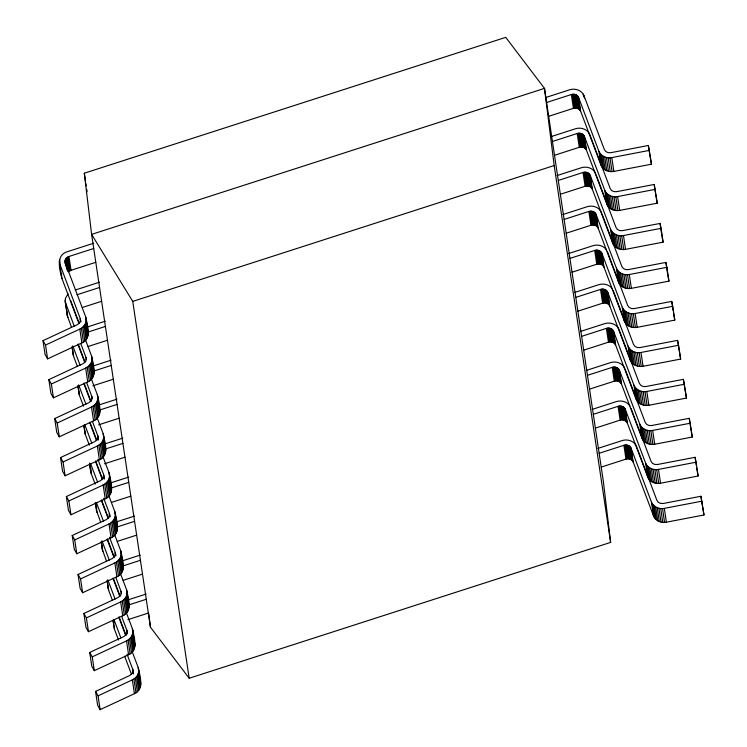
<?xml version="1.0" encoding="UTF-8"?>
<svg xmlns="http://www.w3.org/2000/svg" width="747" height="747" viewBox="0 0 747 747"><rect width="100%" height="100%" fill="white"/><g stroke="black" fill="none" stroke-linecap="round" stroke-linejoin="round"><path stroke-width="1.12" d="M86.073 318.287C87.502 325.981 91.797 338.718 81.881 342.91L47.603 358.868L45.53 345.058L79.817 329.1C84.402 327.121 87.539 321.621 85.644 316.756L65.306 262.944C64.251 260.217 66.315 257.239 68.967 256.482L93.72 248.499M91.909 357.262C93.338 364.956 97.633 377.693 87.716 381.885L53.439 397.843L51.375 384.033L85.653 368.075C90.238 366.095 93.384 360.596 91.479 355.731L85.382 339.586M97.745 396.246C99.174 403.931 103.469 416.667 93.552 420.86L59.274 436.818L57.211 423.007L91.489 407.05C96.074 405.07 99.22 399.58 97.325 394.705L91.218 378.561M97.054 417.536L103.161 433.68C104.655 441.738 109.809 455.268 99.398 459.835L65.12 475.792L62.599 471.376L60.526 457.566L94.804 441.608L97.362 439.32L97.932 436.201L92.432 421.439M65.12 475.792L63.047 461.982L97.325 446.024C101.387 444.204 104.421 439.759 103.581 435.221M109.417 474.196C110.845 481.88 115.141 494.626 105.234 498.809L70.956 514.767L68.883 500.957L103.161 484.999C107.745 483.02 110.892 477.529 108.997 472.655L102.899 456.51M115.262 513.17C116.681 520.855 120.986 533.601 111.07 537.784L76.792 553.742L74.719 539.932L108.997 523.974C113.581 521.994 116.728 516.504 114.833 511.63L108.735 495.494M121.098 552.145C122.527 559.839 126.822 572.576 116.906 576.759L82.628 592.726L80.555 578.916L114.842 562.949C119.427 560.978 122.564 555.479 120.669 550.614L114.571 534.469M126.934 591.12C128.363 598.814 132.658 611.55 122.741 615.743L88.463 631.701L86.4 617.89L120.678 601.933C125.263 599.953 128.409 594.453 126.504 589.588L120.407 573.444M132.77 630.094C134.199 637.789 138.494 650.525 128.577 654.717L94.299 670.675L92.236 656.865L126.514 640.907C131.099 638.928 134.245 633.428 132.34 628.563L126.243 612.419M132.079 651.393L138.186 667.538C139.68 675.587 144.834 689.117 134.423 693.692L100.145 709.65L97.624 705.233L95.551 691.423L129.829 675.465L132.387 673.178L132.751 669.293L127.055 654.223M100.145 709.65L98.072 695.84L132.35 679.882C136.412 678.061 139.446 673.607 138.606 669.069M79.023 323.703L61.945 278.5C59.741 270.134 55.437 255.259 67.183 251.767L93.58 243.261M61.618 273.327L61.487 276.81M71.441 327.167L67.333 315.794L65.26 301.984L65.391 298.492L68.07 293.758M67.463 312.302L67.333 315.794M90.807 468.201L91.134 473.383L95.196 484.149M96.643 507.185L96.512 510.668L100.63 522.041M102.488 546.16L102.358 549.643L106.466 561.025M95.793 262.309L71.03 270.293L68.556 271.796L66.483 257.986M47.603 358.868L45.081 354.442L43.018 340.632L77.296 324.674L79.369 323.087L80.424 320.865L80.209 318.502L59.424 263M53.439 397.843L50.917 393.426L48.854 379.616L83.132 363.649L85.69 361.371L86.26 358.252L80.76 343.489M59.274 436.818L56.763 432.401L54.69 418.591L88.968 402.633L91.526 400.345L92.096 397.227L86.596 382.464M70.956 514.767L68.435 510.35L66.362 496.54L100.649 480.582L103.198 478.295L103.562 474.41L97.866 459.34M76.792 553.742L74.27 549.325L72.207 535.515L106.485 519.557L109.043 517.269L109.398 513.385L103.702 498.314M82.628 592.726L80.106 588.3L78.043 574.49L112.321 558.532L114.879 556.254L115.234 552.36L109.538 537.298M88.463 631.701L85.942 627.275L83.879 613.464L118.157 597.507L120.715 595.228L121.285 592.11L115.785 577.347M94.299 670.675L91.788 666.259L89.715 652.448L123.993 636.481L126.551 634.203L127.121 631.084L121.621 616.322M84.308 173.211L505.747 37.35L544.488 88.379L603.324 481.208L610.626 542.387L189.187 678.248L150.446 627.209L91.61 234.381L84.308 173.211L85.522 181.278M545.385 97.614L569.587 89.808C574.947 87.987 581.866 90.182 584.014 95.728L604.351 149.54L605.77 151.501L608.086 152.64L610.785 152.696L648.368 145.488L651.449 164.2L613.866 171.408C608.824 172.445 602.904 170.101 600.98 165.096L580.643 111.284C579.569 108.52 576.114 107.419 573.435 108.334L548.672 116.308M546.608 102.498L571.362 94.524C574.051 93.608 577.506 94.71 578.58 97.474L598.917 151.286C600.831 156.291 606.76 158.635 611.793 157.598L649.376 150.39M75.223 290.041L99.416 282.235M551.221 136.589L575.423 128.783C580.793 126.971 587.702 129.166 589.85 134.703L610.187 188.515L611.606 190.476L613.931 191.615L616.62 191.671L654.213 184.462L657.285 203.175L619.702 210.383C614.669 211.42 608.74 209.076 606.816 204.08L586.488 150.259C585.405 147.495 581.95 146.393 579.27 147.308L554.517 155.283M76.96 294.766L99.566 287.474M552.444 141.472L577.198 133.498C579.887 132.583 583.342 133.685 584.415 136.449L604.753 190.27C606.667 195.266 612.596 197.61 617.629 196.573L655.212 189.364M82.254 307.531L101.629 301.284M132.751 301.396L554.181 165.535L544.488 88.379L91.61 234.381L132.751 301.396L189.187 678.248M86.559 327.242L105.262 321.21M557.066 175.564L581.259 167.767C586.628 165.946 593.538 168.14 595.686 173.677M88.174 332.004L105.402 326.448M558.28 180.457L583.043 172.473C585.723 171.558 589.178 172.66 590.251 175.424L610.588 229.245C612.512 234.241 618.432 236.584 623.465 235.548L661.058 228.339L660.049 223.437L622.466 230.646L619.767 230.59L617.442 229.46L616.023 227.49L596.097 174.751M88.09 346.505L107.465 340.258M560.353 194.267L585.106 186.283C587.786 185.368 591.25 186.47 592.324 189.243L612.652 243.055C614.576 248.051 620.505 250.394 625.538 249.358L663.121 242.149L661.058 228.339M93.496 365.862L111.098 360.185M562.902 214.538L587.095 206.742C592.464 204.921 599.374 207.115 601.522 212.652M94.01 370.979L111.238 365.423M564.116 219.431L588.879 211.448C591.559 210.542 595.014 211.634 596.087 214.408L616.424 268.22C618.348 273.215 624.268 275.559 629.301 274.532L666.894 267.323L665.885 262.412L628.302 269.62L625.603 269.564L623.287 268.434L621.859 266.464L601.933 213.726M92.852 385.825L113.301 379.233M566.189 233.241L590.942 225.258C593.632 224.352 597.086 225.445 598.16 228.218L618.497 282.03C620.412 287.025 626.341 289.369 631.374 288.342L668.957 281.133L666.894 267.323M99.332 404.837L116.934 399.169M568.738 253.513L592.931 245.716C597.777 244.129 603.763 245.614 606.583 250.049M99.855 409.954L117.074 404.407M569.961 258.406L594.715 250.422C597.395 249.517 600.849 250.609 601.933 253.382L622.26 307.194C624.184 312.19 630.113 314.534 635.146 313.507L672.73 306.298L671.721 301.386L634.138 308.595L631.439 308.548L629.123 307.409L627.695 305.439L607.367 251.627M98.688 424.81L119.146 418.217M572.025 272.216L596.778 264.233C599.467 263.327 602.922 264.419 603.996 267.193L624.333 321.005C626.247 326 632.177 328.344 637.21 327.317L674.793 320.108L672.73 306.298M104.076 444.166L122.769 438.144M574.574 292.488L598.777 284.691C603.613 283.104 609.599 284.588 612.419 289.024M104.608 449.274L122.91 443.382M575.797 297.381L600.551 289.397C603.231 288.491 606.695 289.584 607.769 292.357L628.096 346.169C630.02 351.165 635.949 353.508 640.982 352.481L678.565 345.273L677.557 340.361L639.974 347.57L637.275 347.523L634.959 346.384L633.531 344.414L613.203 290.602M104.524 463.784L124.982 457.192M577.861 311.191L602.624 303.207C605.303 302.302 608.758 303.394 609.832 306.167L630.169 359.979C632.093 364.975 638.013 367.319 643.046 366.291L680.638 359.083L678.565 345.273M109.912 483.141L128.605 477.118M580.41 331.463L604.612 323.666C609.972 321.845 616.891 324.039 619.039 329.576L639.376 383.398L640.795 385.359L643.111 386.498L645.81 386.544L683.393 379.345L686.474 398.058L648.882 405.266C643.849 406.303 637.929 403.95 636.005 398.954L615.668 345.142C614.594 342.378 611.139 341.276 608.46 342.182L583.696 350.166M110.453 488.258L128.745 482.357M581.633 336.355L606.387 328.372C609.076 327.466 612.531 328.559 613.604 331.332L633.942 385.144C635.856 390.139 641.785 392.483 646.818 391.456L684.401 384.247M111.443 502.414L130.818 496.167M115.748 522.125L134.441 516.093M586.246 370.447L610.448 362.64C615.817 360.82 622.727 363.014 624.875 368.56M117.363 526.887L134.581 521.331M587.469 375.33L612.223 367.356C614.912 366.441 618.367 367.543 619.44 370.307L639.777 424.119C641.692 429.123 647.621 431.467 652.654 430.431L690.237 423.222L689.238 418.32L651.645 425.529L648.956 425.473L646.631 424.333L645.212 422.372L625.286 369.634M117.279 541.388L136.654 535.141M589.542 389.14L614.295 381.166C616.975 380.251 620.43 381.353 621.513 384.117L641.841 437.929C643.765 442.934 649.694 445.277 654.727 444.241L692.31 437.032L690.237 423.222M121.584 561.1L140.287 555.068M592.091 409.421L616.284 401.615C621.121 400.037 627.106 401.512 629.926 405.948M123.199 565.862L140.427 560.306M593.305 414.305L618.068 406.331C620.748 405.416 624.203 406.517 625.276 409.281L645.613 463.093C647.537 468.098 653.457 470.442 658.49 469.405L696.083 462.197L695.074 457.295L657.491 464.503L654.792 464.447L652.467 463.308L651.048 461.347L631.122 408.609M123.115 580.363L142.49 574.116M595.378 428.115L620.131 420.141C622.811 419.226 626.275 420.328 627.349 423.091L647.677 476.913C649.601 481.908 655.53 484.252 660.563 483.216L698.146 476.007L696.083 462.197M128.521 599.72L146.123 594.042M597.927 448.396L622.12 440.599C627.489 438.778 634.399 440.973 636.547 446.51L656.884 500.322L658.312 502.292L660.628 503.422L663.327 503.478L700.91 496.269L703.982 514.982L666.399 522.19C661.366 523.227 655.436 520.883 653.522 515.888L633.185 462.066C632.111 459.302 628.657 458.2 625.967 459.116L601.214 467.099M129.035 604.837L146.263 599.281M599.141 453.289L623.904 445.305C626.584 444.39 630.038 445.492 631.112 448.256L651.449 502.077C653.373 507.073 659.293 509.417 664.326 508.38L701.919 501.172M127.877 619.683L148.326 613.091M43.018 340.632L45.53 345.058M48.854 379.616L51.375 384.033M54.69 418.591L57.211 423.007M60.526 457.566L63.047 461.982M66.362 496.54L68.883 500.957M72.207 535.515L74.719 539.932M78.043 574.49L80.555 578.916M83.879 613.464L86.4 617.89M89.715 652.448L92.236 656.865M95.551 691.423L98.072 695.84M71.553 302.993L78.874 322.368M74.252 326.271L65.26 301.984M78.202 344.124L84.71 361.343M77.949 344.386L84.859 362.678M72.767 345.87L80.088 365.246M84.047 383.099L90.957 401.391M71.964 346.711L73.617 356.459L77.277 366.142M83.785 383.36L90.704 401.662M104.01 444.26L105.654 449.031M78.612 384.845L85.933 404.22M90.284 423.147L96.793 440.366M77.8 385.685L79.453 395.434L83.524 406.191M89.621 422.335L96.54 440.637M84.85 424.903L91.769 443.195M95.719 461.048L102.628 479.35M83.804 425.809L85.298 434.409L89.36 445.165M95.457 461.31L102.376 479.611M90.686 463.878L97.605 482.17M101.555 500.023L108.474 518.325M101.303 500.294L108.212 518.586M96.531 502.852L103.441 521.154M107.391 538.998L113.899 556.226M107.138 539.269L114.048 557.561M101.956 540.753L109.277 560.129M113.637 579.056L119.735 595.2M112.974 578.243L119.884 596.536M107.792 579.728L115.113 599.103M119.072 616.957L125.982 635.249M106.989 580.568L108.642 590.307L112.302 600M118.81 617.218L125.729 635.51M114.039 619.786L120.958 638.078M112.993 620.692L114.478 629.291L118.549 640.048M124.646 656.193L131.565 674.494M87.716 330.566L88.137 332.098M93.552 369.541L93.982 371.072M99.388 408.516L99.818 410.056M111.06 486.465L111.49 488.006M116.906 525.449L117.326 526.98M128.577 603.399L129.007 604.93M134.413 642.373L134.843 643.905M140.249 681.348L140.679 682.889M70.918 301.069L71.152 301.919M651.449 164.2L648.368 145.488M656.277 198.272L657.285 203.175M662.113 237.247L663.121 242.149M668.154 277.202L668.957 281.133M674.793 320.108L673.449 312.9M680.638 359.083L677.557 340.361M686.474 398.058L683.393 379.345M691.302 432.13L692.31 437.032M697.343 472.085L698.146 476.007M703.982 514.982L700.91 496.269M654.213 184.462L656.109 197.124M660.049 223.437L661.945 236.099M665.885 262.412L667.949 276.222M671.721 301.386L673.103 310.593M689.238 418.32L691.134 430.972M695.074 457.295L696.279 465.353M696.624 467.65L697.138 471.105M611.793 157.598L613.866 171.408M617.629 196.573L619.702 210.383M623.465 235.548L625.538 249.358M629.301 274.532L631.374 288.342M635.146 313.507L637.21 327.317M640.982 352.481L643.046 366.291M646.818 391.456L648.882 405.266M652.654 430.431L654.727 444.241M658.49 469.405L660.563 483.216M664.326 508.38L666.399 522.19M609.982 157.813L612.054 171.633M615.827 196.797L617.89 210.607M621.663 235.772L623.726 249.582M627.499 274.747L629.562 288.557M633.335 313.721L635.408 327.531M639.171 352.696L641.243 366.506M645.006 391.671L647.079 405.481M650.842 430.645L652.915 444.456M656.688 469.63L658.751 483.44M662.524 508.604L664.587 522.414M608.17 157.785L610.243 171.595M614.006 196.76L616.079 210.57M619.842 235.735L621.915 249.545M625.687 274.709L627.751 288.519M631.523 313.684L633.587 327.494M637.359 352.659L639.423 366.469M643.195 391.643L645.268 405.453M649.031 430.617L651.104 444.428M654.867 469.592L656.94 483.402M660.712 508.567L662.776 522.377M606.396 157.496L608.469 171.306M612.232 196.47L614.305 210.28M618.077 235.445L620.141 249.255M623.913 274.42L625.977 288.23M629.749 313.404L631.813 327.214M635.585 352.379L637.658 366.189M641.421 391.353L643.494 405.163M647.257 430.328L649.33 444.138M653.102 469.303L655.166 483.113M658.938 508.277L661.002 522.088M604.715 156.963L606.779 170.774M610.551 195.938L612.615 209.748M616.387 234.913L618.451 248.723M622.223 273.888L624.296 287.698M628.059 312.862L630.132 326.682M633.895 351.846L635.968 365.656M639.74 390.821L641.804 404.631M645.576 429.796L647.64 443.606M651.412 468.771L653.476 482.581M657.248 507.745L659.321 521.555M603.156 156.198L605.219 170.008M608.992 195.172L611.055 208.983M614.828 234.147L616.891 247.957M620.664 273.131L622.737 286.941M626.5 312.106L628.572 325.916M632.336 351.081L634.408 364.891M638.181 390.055L640.244 403.866M644.017 429.03L646.08 442.84M649.853 468.005L651.916 481.815M655.689 506.98L657.762 520.79M601.765 155.227L603.828 169.037M607.6 194.201L609.664 208.011M613.436 233.176L615.5 246.986M619.272 272.151L621.345 285.961M625.108 311.125L627.181 324.936M630.944 350.1L633.017 363.91M636.78 389.075L638.853 402.885M642.625 428.059L644.689 441.869M648.461 467.034L650.525 480.844M654.297 506.008L656.37 519.819M600.569 154.059L602.642 167.87M606.405 193.034L608.478 206.844M612.241 232.009L614.314 245.819M618.086 270.984L620.15 284.794M623.922 309.968L625.986 323.778M629.758 348.942L631.822 362.753M635.594 387.917L637.667 401.727M641.43 426.892L643.503 440.702M647.266 465.867L649.339 479.677M653.111 504.841L655.175 518.651M599.617 152.733L601.68 166.544M605.453 191.708L607.516 205.528M611.289 230.692L613.352 244.502M617.125 269.667L619.198 283.477M622.961 308.642L625.034 322.452M628.797 347.616L630.87 361.427M634.642 386.591L636.705 400.401M640.478 425.566L642.541 439.376M646.314 464.541L648.377 478.351M652.15 503.525L654.223 517.335M598.917 151.286L600.98 165.096M604.753 190.27L606.816 204.08M610.588 229.245L612.652 243.055M616.424 268.22L618.497 282.03M622.26 307.194L624.333 321.005M628.096 346.169L630.169 359.979M633.942 385.144L636.005 398.954M639.777 424.119L641.841 437.929M645.613 463.093L647.677 476.913M651.449 502.077L653.522 515.888M584.014 95.728L584.359 98.025M583.23 94.141L583.575 96.447M578.58 97.474L580.643 111.284M584.415 136.449L586.488 150.259M590.251 175.424L592.324 189.243M596.087 214.408L598.16 228.218M601.933 253.382L603.996 267.193M607.769 292.357L609.832 306.167M613.604 331.332L615.668 345.142M619.44 370.307L621.513 384.117M625.276 409.281L627.349 423.091M631.112 448.256L633.185 462.066M578.187 96.69L580.251 110.5M584.023 135.665L586.096 149.475M589.859 174.639L591.932 188.449M595.695 213.614L597.768 227.424M601.54 252.589L603.604 266.399M607.376 291.563L609.44 305.374M613.212 330.538L615.276 344.348M619.048 369.513L621.121 383.332M624.884 408.497L626.957 422.307M630.72 447.472L632.793 461.282M577.646 95.971L579.709 109.781M583.482 134.946L585.545 148.756M589.318 173.92L591.381 187.73M595.154 212.895L597.226 226.715M600.99 251.879L603.062 265.689M606.825 290.854L608.898 304.664M612.671 329.829L614.734 343.639M618.507 368.803L620.57 382.613M624.343 407.778L626.406 421.588M630.179 446.753L632.251 460.563M576.964 95.355L579.028 109.165M582.8 134.329L584.864 148.139M588.636 173.304L590.7 187.124M594.472 212.288L596.545 226.098M600.308 251.263L602.381 265.073M606.144 290.238L608.217 304.048M611.989 329.212L614.053 343.022M617.825 368.187L619.889 381.997M623.661 407.162L625.725 420.972M629.497 446.136L631.57 459.947M576.161 94.86L578.234 108.67M581.997 133.834L584.07 147.645M587.842 172.809L589.906 186.619M593.678 211.784L595.742 225.594M599.514 250.768L601.578 264.578M605.35 289.743L607.423 303.553M611.186 328.717L613.259 342.528M617.022 367.692L619.095 381.502M622.867 406.667L624.931 420.477M628.703 445.642L630.767 459.452M575.274 94.495L577.338 108.306M581.11 133.47L583.183 147.28M586.946 172.445L589.019 186.255M592.782 211.42L594.855 225.23M598.627 250.394L600.691 264.214M604.463 289.378L606.527 303.189M610.299 328.353L612.363 342.163M616.135 367.328L618.208 381.138M621.971 406.303L624.044 420.113M627.807 445.277L629.88 459.088M574.322 94.271L576.385 108.082M580.158 133.246L582.221 147.056M585.993 172.23L588.066 186.04M591.829 211.205L593.902 225.015M597.665 250.18L599.738 263.99M603.511 289.154L605.574 302.965M609.347 328.129L611.41 341.939M615.183 367.104L617.246 380.914M621.018 406.079L623.091 419.889M626.854 445.063L628.927 458.873M573.332 94.206L575.395 108.016M579.168 133.181L581.231 146.991M585.004 172.155L587.077 185.966M590.84 211.13L592.913 224.94M596.676 250.105L598.749 263.915M602.521 289.08L604.584 302.899M608.357 328.064L610.42 341.874M614.193 367.038L616.256 380.849M620.029 406.013L622.102 419.823M625.865 444.988L627.938 458.798M572.333 94.29L574.406 108.1M578.169 133.265L580.242 147.075M584.014 172.24L586.078 186.05M589.85 211.214L591.913 225.024M595.686 250.189L597.749 263.999M601.522 289.164L603.595 302.974M607.358 328.138L609.431 341.949M613.194 367.122L615.267 380.933M619.039 406.097L621.102 419.907M624.875 445.072L626.938 458.882M571.362 94.524L573.435 108.334M577.198 133.498L579.27 147.308M583.043 172.473L585.106 186.283M588.879 211.448L590.942 225.258M594.715 250.422L596.778 264.233M600.551 289.397L602.624 303.207M606.387 328.372L608.46 342.182M612.223 367.356L614.295 381.166M618.068 406.331L620.131 420.141M623.904 445.305L625.967 459.116M554.181 165.535L610.626 542.387M85.868 183.585L86.213 185.891M86.727 189.346L87.072 191.652M85.644 316.756L88.277 333.685M91.479 355.731L94.122 372.66M97.325 394.705L99.958 411.634M103.161 433.68L105.794 450.609M108.997 472.655L111.63 489.593M114.833 511.63L117.466 528.568M120.669 550.614L123.302 567.543M126.504 589.588L129.147 606.517M132.34 628.563L134.983 645.492M138.186 667.538L140.819 684.467M86.064 321.471L88.137 335.282M91.9 360.446L93.973 374.256M97.745 399.421L99.809 413.231M103.581 438.396L105.644 452.206M109.417 477.37L111.48 491.181M115.253 516.345L117.326 530.165M121.089 555.329L123.162 569.139M126.925 594.304L128.998 608.114M132.77 633.279L134.834 647.089M138.606 672.253L140.669 686.063M85.634 323.031L87.698 336.841M91.47 362.006L93.543 375.816M97.306 400.99L99.379 414.8M103.142 439.964L105.215 453.774M108.987 478.939L111.051 492.749M114.823 517.914L116.887 531.724M120.659 556.888L122.723 570.699M126.495 595.863L128.568 609.673M132.331 634.838L134.404 648.648M138.167 673.822L140.24 687.632M84.925 324.525L86.997 338.335M90.76 363.5L92.833 377.319M96.606 402.484L98.669 416.294M102.442 441.458L104.505 455.268M108.278 480.433L110.341 494.243M114.114 519.408L116.187 533.218M119.95 558.382L122.022 572.193M125.785 597.357L127.858 611.167M131.631 636.332L133.694 650.142M137.467 675.316L139.53 689.126M83.963 325.916L86.036 339.726M89.799 364.891L91.872 378.701M95.644 403.866L97.708 417.676M101.48 442.84L103.544 456.65M107.316 481.815L109.379 495.625M113.152 520.799L115.225 534.609M118.988 559.774L121.061 573.584M124.824 598.749L126.897 612.559M130.669 637.723L132.733 651.533M136.505 676.698L138.569 690.508M82.768 327.158L84.841 340.968M88.613 366.133L90.676 379.943M94.449 405.107L96.512 418.918M100.285 444.082L102.348 457.892M106.121 483.066L108.194 496.876M111.957 522.041L114.03 535.851M117.793 561.016L119.865 574.826M123.638 599.99L125.701 613.801M129.474 638.965L131.537 652.775M135.31 677.94L137.373 691.75M80.424 319.277L80.769 321.574M97.932 436.201L98.277 438.508M103.777 475.176L104.291 478.631M109.613 514.151L109.958 516.457M115.449 553.125L115.794 555.432M132.957 670.059L133.377 673.15M80.209 318.502L80.732 321.957M86.045 357.486L86.391 359.783M91.881 396.461L92.226 398.758M97.726 435.436L98.24 438.891M103.562 474.41L104.253 479.014M109.398 513.385L109.912 516.84M115.234 552.36L115.757 555.815M121.07 591.335L121.416 593.641M126.906 630.319L127.429 633.764M132.751 669.293L133.265 672.739M81.376 328.232L83.44 342.042M87.212 367.207L89.285 381.017M93.048 406.181L95.121 419.991M97.932 437.789L98.277 440.095M98.884 445.156L100.957 458.966M104.729 484.131L106.793 497.941M110.565 523.105L112.629 536.916M116.401 562.08L118.465 575.89M122.237 601.064L124.31 614.874M128.073 640.039L130.146 653.849M132.957 671.646L133.302 673.953M133.909 679.014L135.982 692.824M68.967 256.482L71.03 270.293M79.817 329.1L81.881 342.91M85.653 368.075L87.716 381.885M91.489 407.05L93.552 420.86M97.325 446.024L99.398 459.835M103.161 484.999L105.234 498.809M108.997 523.974L111.07 537.784M114.842 562.949L116.906 576.759M120.678 601.933L122.741 615.743M126.514 640.907L128.577 654.717M132.35 679.882L134.423 693.692M68.052 256.856L70.115 270.666M67.211 257.36L69.284 271.17M65.885 258.705L67.781 271.366M65.437 259.508L66.987 269.863M65.148 260.348L66.007 266.109M65.306 262.944L65.652 265.241M65.026 261.226L65.717 265.829M59.555 259.517L60.068 262.963M113.637 620.654L113.983 622.961M59.312 261.263L61.945 278.5M65.148 300.238L67.781 317.475M72.244 347.252L73.617 356.459M78.08 386.227L79.453 395.434M83.916 425.202L85.298 434.409M89.584 463.028L91.134 473.383M95.588 503.151L96.97 512.358M101.424 542.126L102.806 551.333M107.269 581.101L108.642 590.307M113.105 620.085L114.478 629.291M89.649 464.793L90.676 471.693M95.308 502.619L96.512 510.668M101.144 541.594L102.358 549.643M148.709 613.39L150.446 627.209M108.082 586.881L108.194 588.627M84.728 430.972L84.841 432.718M78.893 391.998L79.005 393.744M73.057 353.023L73.169 354.769"/></g></svg>
